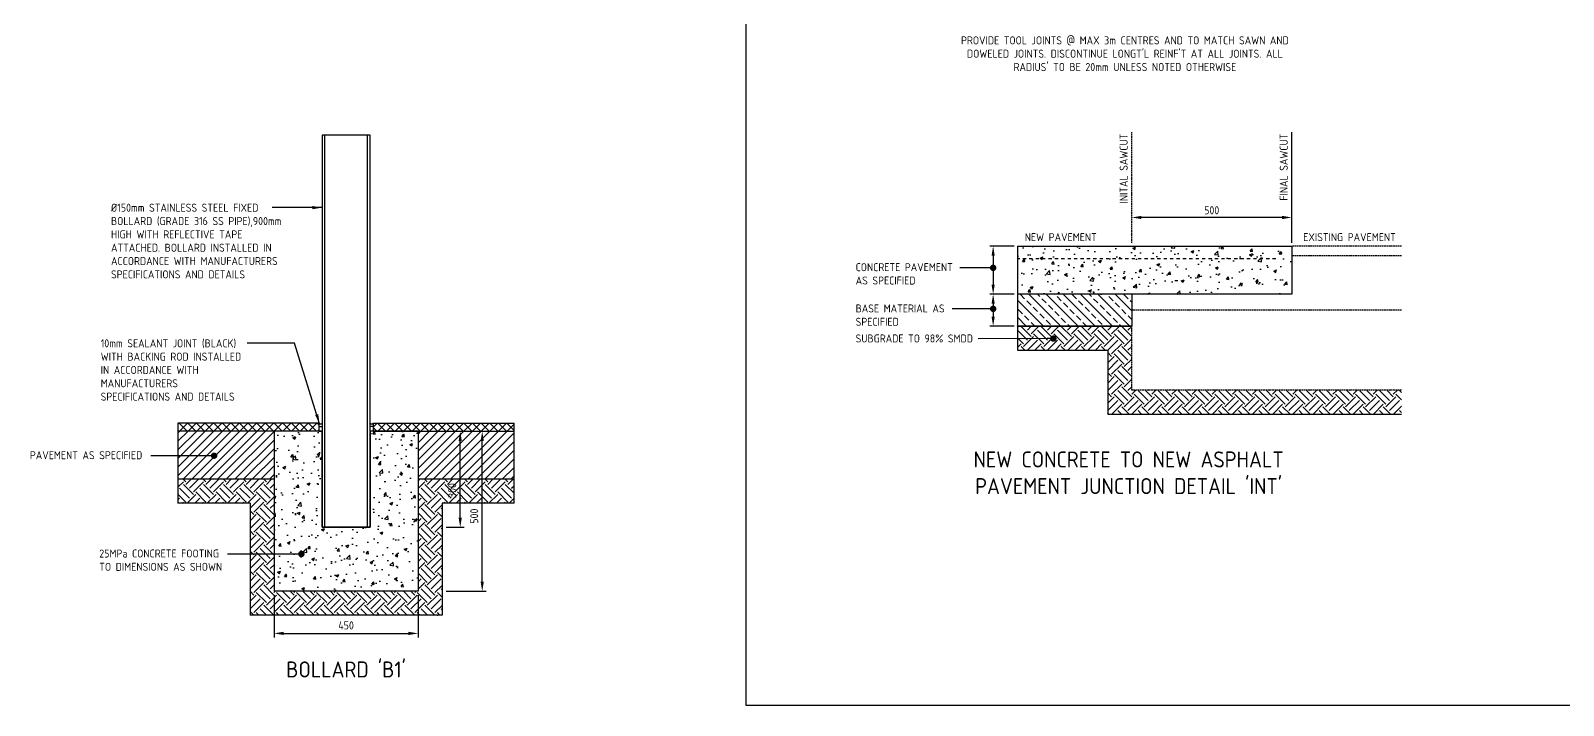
# Model space of a CAD drawing. Header units: metres. Extents: x -11330 to 7985, y 7141 to 12399.
# Drawn here: x -2210 to 2578, y 7141 to 9249 of the extents above; entities that cross this region are included whole.
import ezdxf
from ezdxf.enums import TextEntityAlignment as Align

# ---------------------------------------------------------------- set-up
doc = ezdxf.new("R2010")
doc.units = ezdxf.units.M
for name, pattern in [('DAS18', [3, 2, -1]), ('DAS2535', [7, 5, -2]), ('DASHED', [20, 10, -10])]:
    doc.linetypes.add(name, pattern=pattern)
for name, color, linetype in [('_NRP-CONCRETE', 7, 'Continuous'), ('_NRP-DIMENSIONS', 1, 'Continuous'), ('_NRP-EXISTING H', 7, 'DAS2535'), ('_NRP-GEN THIN', 7, 'Continuous'), ('_NRP-HATCH', 250, 'Continuous'), ('_NRP-REINFT MESH', 7, 'DASHED'), ('_NRP-STEEL S', 7, 'Continuous'), ('_NRP-STEEL S H', 7, 'DAS18'), ('_NRP-SUBBASE EARTHWORKS', 251, 'Continuous'), ('_NRP-TEXT 2.5', 7, 'Continuous'), ('_NRP-TEXT 5.0', 4, 'Continuous')]:
    doc.layers.add(name, color=color, linetype=linetype)
doc.layers.add('_NRP-SETOUT', color=40, linetype='Continuous', plot=False)
doc.layers.add('VPORTS', color=11, linetype='Continuous', plot=False)
doc.styles.add('ISOCP', font='isocp.shx')
doc.styles.add('NORTHROP', font='isocp.shx')
doc.dimstyles.new('100', dxfattribs={"dimscale": 100, "dimtxt": 2.5, "dimasz": 3, "dimexe": 1, "dimexo": 1, "dimgap": 1, "dimtad": 1, "dimdec": 0, "dimrnd": 1, "dimzin": 13, "dimtxsty": 'ISOCP', "dimcen": 2.5, "dimclrd": 1, "dimclre": 1, "dimclrt": 7, "dimadec": 0, "dimazin": 0, "dimtfac": 1, "dimtdec": 0, "dimtmove": 0, "dimatfit": 3, "dimfxl": 1, "dimtfill": 1, "dimlwd": -1, "dimlwe": -1, "dimarcsym": 0})
doc.dimstyles.new('DETAILS', dxfattribs={"dimtxt": 2.5, "dimasz": 3, "dimexe": 1.25, "dimexo": 1.25, "dimgap": 1.25, "dimtad": 1, "dimdec": 0, "dimzin": 1, "dimdsep": 46, "dimtxsty": 'ISOCP', "dimcen": 1.5, "dimclrd": 1, "dimclre": 1, "dimclrt": 7, "dimaunit": 1, "dimazin": 0, "dimtfac": 1, "dimtdec": 0, "dimtmove": 0, "dimatfit": 3, "dimfxl": 1, "dimarcsym": 0})
pattern_1 = [(45, (-61043.508, -1055.923), (-13.470384, 13.470384), []), (135, (-61043.508, -1055.923), (-13.470384, -13.470384), [])]

# ---------------------------------------------------------------- blocks, each defined once
blk = doc.blocks.new('*D23')
at = {"layer": '_NRP-DIMENSIONS', "color": 1, "transparency": 16777216}
for p, q in [((862.4, 8575.8), (786.5, 8575.8)), ((796.5, 8545.8), (796.5, 8455.8)), ((862.4, 8425.8), (786.5, 8425.8))]:
    blk.add_line(p, q, dxfattribs=at)
for points in [[(791.5, 8545.8), (801.5, 8545.8), (796.5, 8575.8)], [(791.5, 8455.8), (801.5, 8455.8), (796.5, 8425.8)]]:
    blk.add_solid(points, dxfattribs=at)
blk = doc.blocks.new('*D24')
at = {"layer": '_NRP-DIMENSIONS', "color": 1, "transparency": 16777216}
for p, q in [((862.4, 8425.8), (786.5, 8425.8)), ((796.5, 8395.8), (796.5, 8355.8)), ((862.4, 8325.8), (786.5, 8325.8))]:
    blk.add_line(p, q, dxfattribs=at)
for points in [[(791.5, 8395.8), (801.5, 8395.8), (796.5, 8425.8)], [(791.5, 8355.8), (801.5, 8355.8), (796.5, 8325.8)]]:
    blk.add_solid(points, dxfattribs=at)
blk = doc.blocks.new('*D25')
at = {"layer": '_NRP-DIMENSIONS', "color": 1, "transparency": 16777216}
for p, q in [((1729.4, 8585.8), (1729.4, 8675.5)), ((1699.4, 8665.5), (1259.4, 8665.5))]:
    blk.add_line(p, q, dxfattribs=at)
for points in [[(1259.4, 8670.5), (1259.4, 8660.5), (1229.4, 8665.5)], [(1699.4, 8670.5), (1699.4, 8660.5), (1729.4, 8665.5)]]:
    blk.add_solid(points, dxfattribs=at)
at = {"layer": '_NRP-DIMENSIONS', "color": 7, "transparency": 16777216, "insert": (1479.4, 8688), "char_height": 25, "attachment_point": 5, "style": 'ISOCP', "bg_fill": 3, "box_fill_scale": 1.1, "bg_fill_color": 256, "bg_fill_true_color": 13158600, "bg_fill_transparency": 0}
blk.add_mtext('500', dxfattribs=at)
blk = doc.blocks.new('*D9')
at = {"layer": '_NRP-DIMENSIONS', "color": 1, "lineweight": -2, "transparency": 16777216}
for p, q in [((44408.3, 2947.6), (44464.9, 2947.6)), ((44452.4, 2677.6), (44452.4, 2917.6)), ((44408.3, 2647.6), (44464.9, 2647.6))]:
    blk.add_line(p, q, dxfattribs=at)
at = {"layer": '_NRP-DIMENSIONS', "color": 1, "transparency": 16777216}
for points in [[(44447.4, 2917.6), (44457.4, 2917.6), (44452.4, 2947.6)], [(44447.4, 2677.6), (44457.4, 2677.6), (44452.4, 2647.6)]]:
    blk.add_solid(points, dxfattribs=at)
at = {"layer": '_NRP-DIMENSIONS', "color": 7, "transparency": 16777216, "insert": (44427.4, 2762.1), "char_height": 25, "attachment_point": 5, "rotation": 90, "style": 'ISOCP'}
blk.add_mtext('300', dxfattribs=at)
blk = doc.blocks.new('*D10')
at = {"layer": '_NRP-DIMENSIONS', "color": 1, "lineweight": -2, "transparency": 16777216}
for p, q in [((44408.3, 2947.6), (44533.6, 2947.6)), ((44521.1, 2477.6), (44521.1, 2917.6)), ((44408.3, 2447.6), (44533.6, 2447.6))]:
    blk.add_line(p, q, dxfattribs=at)
at = {"layer": '_NRP-DIMENSIONS', "color": 1, "transparency": 16777216}
for points in [[(44516.1, 2917.6), (44526.1, 2917.6), (44521.1, 2947.6)], [(44516.1, 2477.6), (44526.1, 2477.6), (44521.1, 2447.6)]]:
    blk.add_solid(points, dxfattribs=at)
at = {"layer": '_NRP-DIMENSIONS', "color": 7, "transparency": 16777216, "insert": (44496.1, 2682.3), "char_height": 25, "attachment_point": 5, "rotation": 90, "style": 'ISOCP'}
blk.add_mtext('500', dxfattribs=at)
blk = doc.blocks.new('*D11')
at = {"layer": '_NRP-DIMENSIONS', "color": 1, "lineweight": -2, "transparency": 16777216}
for p, q in [((43870.8, 2435.1), (43870.8, 2303.3)), ((44320.8, 2435.1), (44320.8, 2303.3)), ((43900.8, 2315.8), (44290.8, 2315.8))]:
    blk.add_line(p, q, dxfattribs=at)
at = {"layer": '_NRP-DIMENSIONS', "color": 1, "transparency": 16777216}
for points in [[(43900.8, 2320.8), (43900.8, 2310.8), (43870.8, 2315.8)], [(44290.8, 2320.8), (44290.8, 2310.8), (44320.8, 2315.8)]]:
    blk.add_solid(points, dxfattribs=at)
at = {"layer": '_NRP-DIMENSIONS', "color": 7, "transparency": 16777216, "insert": (44095.8, 2340.8), "char_height": 25, "attachment_point": 5, "style": 'ISOCP'}
blk.add_mtext('450', dxfattribs=at)
blk = doc.blocks.new('A$C6043e41b')
at = {"layer": '_NRP-HATCH'}
h = blk.add_hatch(dxfattribs=at)
h.set_pattern_fill('ANSI37', color=256, scale=6, style=0)
h.set_pattern_definition(pattern_1)
h.paths.add_polyline_path([(852.7, 1009.9), (655.3, 1009.9), (655.3, 984.9), (852.7, 984.9)])
h.paths.add_polyline_path([(1095.3, 1009.9), (852.7, 1009.9), (852.7, 984.9), (1095.3, 984.9)])
h = blk.add_hatch(dxfattribs=at)
h.set_pattern_fill('ANSI37', color=256, scale=6, style=0)
h.set_pattern_definition(pattern_1)
h.paths.add_polyline_path([(1705.3, 1009.9), (1265.3, 1009.9), (1265.3, 984.9), (1705.3, 984.9)])
h = blk.add_hatch(dxfattribs=at)
h.set_pattern_fill('ANSI31', color=256, scale=6, style=0)
h.set_pattern_definition([(45, (-61043.508, -1055.923), (-13.470384, 13.470384), [])])
h.paths.add_polyline_path([(852.7, 984.9), (655.3, 984.9), (655.3, 834.9), (852.7, 834.9)])
h.paths.add_polyline_path([(955.3, 984.9), (852.7, 984.9), (852.7, 834.9), (955.3, 834.9)])
h.paths.add_polyline_path([(1705.3, 984.9), (1405.3, 984.9), (1405.3, 834.9), (1705.3, 834.9)])
h = blk.add_hatch(dxfattribs=at)
h.set_pattern_fill('AR-CONC', color=256, scale=0.5, style=0)
h.set_pattern_definition([(50, (-61043.51, -1055.92), (91.092334, -7.96954), [9.525, -104.775]), (355, (-61043.51, -1055.92), (-17.62171, 95.52842), [7.62, -83.82029]), (100.45144, (-61035.92, -1056.59), (73.47062, 87.55888), [8.095, -89.04512]), (46.1842, (-61043.51, -1030.52), (135.53952, -21.02116), [14.2875, -157.1625]), (96.63556, (-61032.21, -1032.27), (118.70207, 123.71306), [12.1425, -133.5678]), (351.18415, (-61043.51, -1030.52), (118.70207, 123.71306), [11.42998, -125.72987]), (21, (-61030.81, -1036.87), (75.8072, -51.1326), [9.525, -104.775]), (326, (-61030.81, -1036.87), (30.90101, 92.09398), [7.62, -83.82]), (71.45144, (-61024.49, -1041.13), (106.70821, 40.96138), [8.095, -89.04497]), (37.5, (-61043.508, -1055.923), (1.544302, 42.27752), [0, -82.804, 0, -85.09, 0, -84.1375]), (7.5, (-61043.51, -1055.923), (33.40983, 50.090287), [0, -48.514, 0, -80.899, 0, -32.0675]), (327.5, (-61071.83, -1055.923), (67.795298, -2.864372), [0, -31.75, 0, -99.06, 0, -131.445]), (317.5, (-61084.53, -1055.92), (74.06459, 12.713246), [0, -41.275, 0, -65.786, 0, -93.345])])
h.paths.add_polyline_path([(1405.3, 984.9), (1265.3, 984.9), (1255.3, 984.9), (1255.3, 684.9), (1105.3, 684.9), (1105.3, 984.9), (1095.3, 984.9), (955.3, 984.9), (955.3, 484.9), (1405.3, 484.9)])
at = {"layer": '_NRP-SUBBASE EARTHWORKS'}
h = blk.add_hatch(dxfattribs=at)
h.set_pattern_fill('EARTH', color=256, scale=7, angle=45, style=0)
h.set_pattern_definition([(45, (-61043.51, -1055.923), (7e-15, 62.861793), [44.45, -44.45]), (45, (-61055.295, -1044.136), (7e-15, 62.861793), [44.45, -44.45]), (45, (-61067.08, -1032.35), (7e-15, 62.861793), [44.45, -44.45]), (135, (-61067.08, -1024.49), (-62.861793, 7e-15), [44.45, -44.45]), (135, (-61055.295, -1012.705), (-62.861793, 7e-15), [44.45, -44.45]), (135, (-61043.51, -1000.92), (-62.861793, 7e-15), [44.45, -44.45])])
h.paths.add_polyline_path([(852.7, 834.9), (655.3, 834.9), (655.3, 759.9), (852.7, 759.9)])
h.paths.add_polyline_path([(955.3, 834.9), (852.7, 834.9), (852.7, 759.9), (880.3, 759.9), (880.3, 409.9), (1480.3, 409.9), (1480.3, 759.9), (1705.3, 759.9), (1705.3, 834.9), (1405.3, 834.9), (1405.3, 484.9), (955.3, 484.9)])
h.paths.add_polyline_path([(1530.5, 770.6), (1530.5, 828.1), (1494.5, 828.1), (1494.5, 770.6)], flags=24)
at = {"layer": '_NRP-CONCRETE'}
for p, q in [((955.3, 984.9), (955.3, 484.9)), ((1405.3, 984.9), (1405.3, 484.9)), ((1405.3, 484.9), (955.3, 484.9))]:
    blk.add_line(p, q, dxfattribs=at)
blk.add_lwpolyline([(1405.3, 984.9), (1255.3, 984.9), (1255.3, 684.9), (1105.3, 684.9), (1105.3, 984.9), (955.3, 984.9)], dxfattribs=at)
at = {"layer": '_NRP-GEN THIN'}
for p, q in [((1095.3, 1009.9), (655.3, 1009.9)), ((1095.3, 1009.9), (1095.3, 984.9)), ((1265.3, 1009.9), (1265.3, 984.9)), ((1265.3, 1009.9), (1705.3, 1009.9)), ((1095.3, 984.9), (655.3, 984.9)), ((1095.3, 999.9), (1105.3, 999.9)), ((1095.3, 984.9), (1105.3, 984.9)), ((1265.3, 999.9), (1255.3, 999.9)), ((1265.3, 984.9), (1255.3, 984.9)), ((1265.3, 984.9), (1705.3, 984.9)), ((955.3, 834.9), (655.3, 834.9)), ((1705.3, 834.9), (1405.3, 834.9))]:
    blk.add_line(p, q, dxfattribs=at)
for centre in [(1100.3, 1014.9), (1260.3, 1014.9)]:
    blk.add_arc(centre, 7.08, 225.0611, 314.9389, dxfattribs=at)
at = {"layer": '_NRP-SETOUT'}
for p, q in [((655.3, 1009.9), (655.3, 759.9)), ((1705.3, 759.9), (1705.3, 1009.9)), ((880.3, 759.9), (655.3, 759.9)), ((880.3, 759.9), (880.3, 409.9)), ((1705.3, 759.9), (1480.3, 759.9)), ((1480.3, 759.9), (1480.3, 409.9)), ((1480.3, 409.9), (880.3, 409.9))]:
    blk.add_line(p, q, dxfattribs=at)
at = {"layer": '_NRP-STEEL S'}
for p, q in [((1255.3, 1909.9), (1105.3, 1909.9)), ((1105.3, 1909.9), (1105.3, 684.9)), ((1255.3, 684.9), (1255.3, 1909.9)), ((1105.3, 684.9), (1255.3, 684.9))]:
    blk.add_line(p, q, dxfattribs=at)
blk.add_lwpolyline([(1255.3, 984.9), (1255.3, 684.9), (1105.3, 684.9), (1105.3, 984.9)], dxfattribs=at)
at = {"layer": '_NRP-STEEL S H'}
for p, q in [((1113.3, 1909.9), (1113.3, 684.9)), ((1247.3, 684.9), (1247.3, 1909.9))]:
    blk.add_line(p, q, dxfattribs=at)
at = {"layer": '_NRP-TEXT 2.5', "char_height": 25, "attachment_point": 1, "style": 'ISOCP'}
for s, insert, width in [('%%C150mm STAINLESS STEEL FIXED BOLLARD (GRADE 316 SS PIPE),900mm HIGH WITH REFLECTIVE TAPE ATTACHED. BOLLARD INSTALLED IN ACCORDANCE WITH MANUFACTURERS SPECIFICATIONS AND DETAILS', (446.1, 1696), 553.501), ('10mm SEALANT JOINT (BLACK) WITH BACKING ROD INSTALLED IN ACCORDANCE WITH MANUFACTURERS SPECIFICATIONS AND DETAILS', (413.8, 1272.2), 438.692), ('PAVEMENT AS SPECIFIED', (192.6, 922.5), 662.799), ('25MPa CONCRETE FOOTING TO DIMENSIONS AS SHOWN', (409.4, 615.3), 409.353)]:
    blk.add_mtext(s, dxfattribs=dict(at, insert=insert, width=width))
at = {"layer": '_NRP-TEXT 5.0', "style": 'ISOCP'}
blk.add_text("BOLLARD 'B1'", height=50, dxfattribs=at).set_placement((1180.3, 215.4), align=Align.CENTER)
at = {"layer": '_NRP-DIMENSIONS'}
for base, p1, picture, middle in [((1537, 984.9), (1480.3, 684.9), '*D9', (1537, 799.3)), ((1605.7, 984.9), (1480.3, 484.9), '*D10', (1605.7, 719.6))]:
    dim = blk.add_linear_dim(base=base, p1=p1, p2=(1480.3, 984.9), angle=90, dimstyle='DETAILS', override={"dimscale": 10, "dimtix": 0, "dimtofl": 1, "dimtmove": 0, "dimatfit": 3}, dxfattribs=at)
    dim.commit()
    dim.dimension.update_dxf_attribs({"geometry": picture, "text_midpoint": middle, "dimtype": 128, "insert": (-42915.4, -1962.7)})
dim = blk.add_linear_dim(base=(1405.3, 353.1), p1=(955.3, 484.9), p2=(1405.3, 484.9), dimstyle='DETAILS', override={"dimscale": 10, "dimtix": 0, "dimtofl": 1, "dimtmove": 0, "dimatfit": 3}, dxfattribs=at)
dim.commit()
dim.dimension.update_dxf_attribs({"geometry": '*D11', "text_midpoint": (1180.3, 378.1), "insert": (-42915.4, -1962.7)})
for points, override in [([(1105.3, 1683.8), (949.7, 1683.8)], {"dimscale": 10, "dimtxt": 25, "dimasz": 3}), ([(1097.6, 1008.4), (1019.3, 1260), (871.1, 1260)], {"dimscale": 10, "dimtxt": 25}), ([(768.1, 908.4), (570.8, 908.4)], {"dimscale": 10, "dimtxt": 25, "dimasz": 2, "dimldrblk": 'Dot'}), ([(1040.8, 601.2), (810, 601.2)], {"dimscale": 10, "dimtxt": 25, "dimasz": 2, "dimldrblk": 'Dot'})]:
    blk.add_leader(points, dimstyle='DETAILS', override=override, dxfattribs=at)

msp = doc.modelspace()

# ---------------------------------------------------------------- hatches: boundary and pattern name
at = {"layer": '_NRP-HATCH'}
h = msp.add_hatch(dxfattribs=at)
h.set_pattern_fill('AR-CONC', color=256, scale=0.5, style=0)
h.set_pattern_definition([(50, (44289.8, 192046.665), (91.092334, -7.969543), [9.525, -104.775]), (355, (44289.8, 192046.67), (-17.62171, 95.528423), [7.62, -83.82029]), (100.451445, (44297.39, 192046), (73.470624, 87.558876), [8.095004, -89.045122]), (46.1842, (44289.8, 192072.07), (135.53952, -21.021164), [14.2875, -157.1625]), (96.63556, (44301.09, 192070.31), (118.70207, 123.71306), [12.14251, -133.5678]), (351.18415, (44289.8, 192072.07), (118.70207, 123.71306), [11.42998, -125.72987]), (21, (44302.5, 192065.715), (75.807196, -51.1326), [9.525, -104.775]), (326, (44302.5, 192065.72), (30.901014, 92.093983), [7.62, -83.82]), (71.451445, (44308.81, 192061.454), (106.70821, 40.961384), [8.095004, -89.04497]), (37.5, (44289.796, 192046.665), (1.5443016, 42.2775194), [0, -82.804, 0, -85.09, 0, -84.1375]), (7.5, (44289.796, 192046.665), (33.409831, 50.090287), [0, -48.514, 0, -80.899, 0, -32.0675]), (327.5, (44261.475, 192046.665), (67.7952976, -2.864372), [0, -31.75, 0, -99.06, 0, -131.445]), (317.5, (44248.775, 192046.665), (74.06459, 12.713246), [0, -41.275, 0, -65.786, 0, -93.345])])
h.paths.add_polyline_path([(872.4, 8575.8), (872.4, 8425.8), (1729.4, 8425.8), (1729.4, 8575.8)])
h = msp.add_hatch(dxfattribs=at)
h.set_pattern_fill('ANSI33', color=256, scale=6, angle=90, style=0)
h.set_pattern_definition([(135, (44289.796, 192046.665), (-26.940768, -26.940768), []), (135, (44289.796, 192073.606), (-26.940768, -26.940768), [19.05, -9.525])])
h.paths.add_polyline_path([(872.4, 8425.8), (872.4, 8325.8), (1229.4, 8325.8), (1229.4, 8425.8)])
at = {"layer": '_NRP-SUBBASE EARTHWORKS'}
h = msp.add_hatch(dxfattribs=at)
h.set_pattern_fill('EARTH', color=256, scale=7, angle=45, style=0)
h.set_pattern_definition([(45, (44289.796, 192046.665), (7e-15, 62.861793), [44.45, -44.45]), (45, (44278.01, 192058.45), (7e-15, 62.861793), [44.45, -44.45]), (45, (44266.223, 192070.24), (7e-15, 62.861793), [44.45, -44.45]), (135, (44266.223, 192078.096), (-62.861793, 7e-15), [44.45, -44.45]), (135, (44278.01, 192089.883), (-62.861793, 7e-15), [44.45, -44.45]), (135, (44289.796, 192101.67), (-62.861793, 7e-15), [44.45, -44.45])])
h.paths.add_polyline_path([(2072.4, 8050.8), (2072.4, 8125.8), (1229.4, 8125.8), (1229.4, 8325.8), (872.4, 8325.8), (872.4, 8250.8), (1154.4, 8250.8), (1154.4, 8050.8)])

# ---------------------------------------------------------------- linework, layer by layer
at = {"layer": '_NRP-CONCRETE'}
msp.add_lwpolyline([(872.4, 8575.8), (1729.4, 8575.8), (1729.4, 8425.8), (872.4, 8425.8)], dxfattribs=at)
at = {"layer": '_NRP-DIMENSIONS'}
msp.add_line((1729.4, 8596.9), (1729.4, 8932.2), dxfattribs=at)
at = {"layer": '_NRP-EXISTING H', "flags": 128}
for points in [[(1229.4, 8585.8), (1229.4, 8932.2)], [(2072.4, 8575.8), (1729.4, 8575.8)], [(2072.4, 8545.8), (1729.4, 8545.8)], [(2072.4, 8375.8), (1229.4, 8375.8)], [(1229.4, 8125.8), (1229.4, 8325.8)], [(2072.4, 8125.8), (1229.4, 8125.8)]]:
    msp.add_lwpolyline(points, dxfattribs=at)
at = {"layer": '_NRP-GEN THIN', "flags": 128}
for points in [[(872.4, 8575.8), (872.4, 8325.8), (1229.4, 8325.8), (1229.4, 8325.8)], [(1229.4, 8425.8), (1229.4, 8325.8), (872.4, 8325.8)]]:
    msp.add_lwpolyline(points, dxfattribs=at)
at = {"layer": '_NRP-REINFT MESH', "flags": 128}
msp.add_lwpolyline([(1679.4, 8535.8), (872.4, 8535.8)], dxfattribs=at)
at = {"layer": '_NRP-SETOUT'}
msp.add_lwpolyline([(872.4, 8575.8), (872.4, 8250.8), (1154.4, 8250.8), (1154.4, 8050.8), (2072.4, 8050.8)], dxfattribs=at)

# ---------------------------------------------------------------- block references
msp.add_blockref('A$C6043e41b', (-2405.4, 7012.5))

# ---------------------------------------------------------------- texts
at = {"layer": '_NRP-TEXT 2.5', "style": 'NORTHROP'}
for s, p in [('NEW PAVEMENT', (895.3, 8591.4)), ('EXISTING PAVEMENT', (1765.3, 8591.4))]:
    msp.add_text(s, height=25, dxfattribs=at).set_placement(p)
at = {"layer": '_NRP-TEXT 2.5', "char_height": 25}
for s, insert, width, attachment_point, style in [("PROVIDE TOOL JOINTS @ MAX 3m CENTRES AND TO MATCH SAWN AND DOWELED JOINTS. DISCONTINUE LONGT'L REINF'T AT ALL JOINTS. ALL RADIUS' TO BE 20mm UNLESS NOTED OTHERWISE", (1208.1, 9231.5), 1100, 2, 'ISOCP'), ('CONCRETE PAVEMENT AS SPECIFIED', (367, 8522.6), 352.265, 1, 'NORTHROP'), ('BASE MATERIAL AS SPECIFIED', (367, 8393.7), 340.922, 1, 'NORTHROP'), ('SUBGRADE TO 98% SMDD', (367, 8299.9), 479.793, 1, 'NORTHROP')]:
    msp.add_mtext(s, dxfattribs=dict(at, insert=insert, width=width, attachment_point=attachment_point, style=style))
at = {"layer": '_NRP-TEXT 2.5', "insert": (1191.8, 8927.5), "char_height": 25, "width": 443.025, "attachment_point": 3, "rotation": 90, "style": 'NORTHROP'}
msp.add_mtext('INITAL SAWCUT', dxfattribs=at)
at = {"layer": '_NRP-TEXT 5.0', "insert": (1219.7, 7800.8), "char_height": 50, "width": 1037.98, "attachment_point": 8, "style": 'NORTHROP'}
msp.add_mtext("\\pxqc;NEW CONCRETE TO NEW ASPHALT PAVEMENT JUNCTION DETAIL 'INT'", dxfattribs=at)

# ---------------------------------------------------------------- dimensions: what is measured, and where the dimension line sits
at = {"layer": '_NRP-DIMENSIONS'}
for base, p1, p2, picture, middle in [((796.5, 8425.8), (872.4, 8575.8), (872.4, 8425.8), '*D23', (796.5, 8500.8)), ((796.5, 8325.8), (872.4, 8425.8), (872.4, 8325.8), '*D24', (796.5, 8375.8))]:
    dim = msp.add_linear_dim(base=base, p1=p1, p2=p2, angle=90, text=' ', dimstyle='100', override={"dimscale": 10}, dxfattribs=at)
    dim.commit()
    dim.dimension.update_dxf_attribs({"geometry": picture, "text_midpoint": middle})

# ---------------------------------------------------------------- leaders
for points in [[(796.5, 8508), (692.6, 8508)], [(796.5, 8380), (669, 8380)], [(984.7, 8286.9), (749.8, 8286.3)]]:
    msp.add_leader(points, dimstyle='DETAILS', override={"dimscale": 10, "dimtxt": 25, "dimasz": 2, "dimldrblk": 'Dot'}, dxfattribs=at)

# ---------------------------------------------------------------- next in the draw order: dimensions: what is measured, and where the dimension line sits
dim = msp.add_linear_dim(base=(1229.4, 8665.5), p1=(1729.4, 8575.8), p2=(1229.4, 8665.5), angle=180, dimstyle='100', override={"dimscale": 10}, dxfattribs=at)
dim.commit()
dim.dimension.update_dxf_attribs({"geometry": '*D25', "text_midpoint": (1479.4, 8688)})

# ---------------------------------------------------------------- next in the draw order: linework, layer by layer
at = {"layer": 'VPORTS'}
msp.add_lwpolyline([(7984.9, 7140.7), (25.1, 7140.7), (25.1, 12399), (7984.9, 12399)], close=True, dxfattribs=at)

# ---------------------------------------------------------------- next in the draw order: texts
at = {"layer": '_NRP-TEXT 2.5', "insert": (1691.8, 8927.5), "char_height": 25, "width": 443.025, "attachment_point": 3, "rotation": 90, "style": 'NORTHROP'}
msp.add_mtext('FINAL SAWCUT', dxfattribs=at)

doc.saveas('drawing.dxf')
